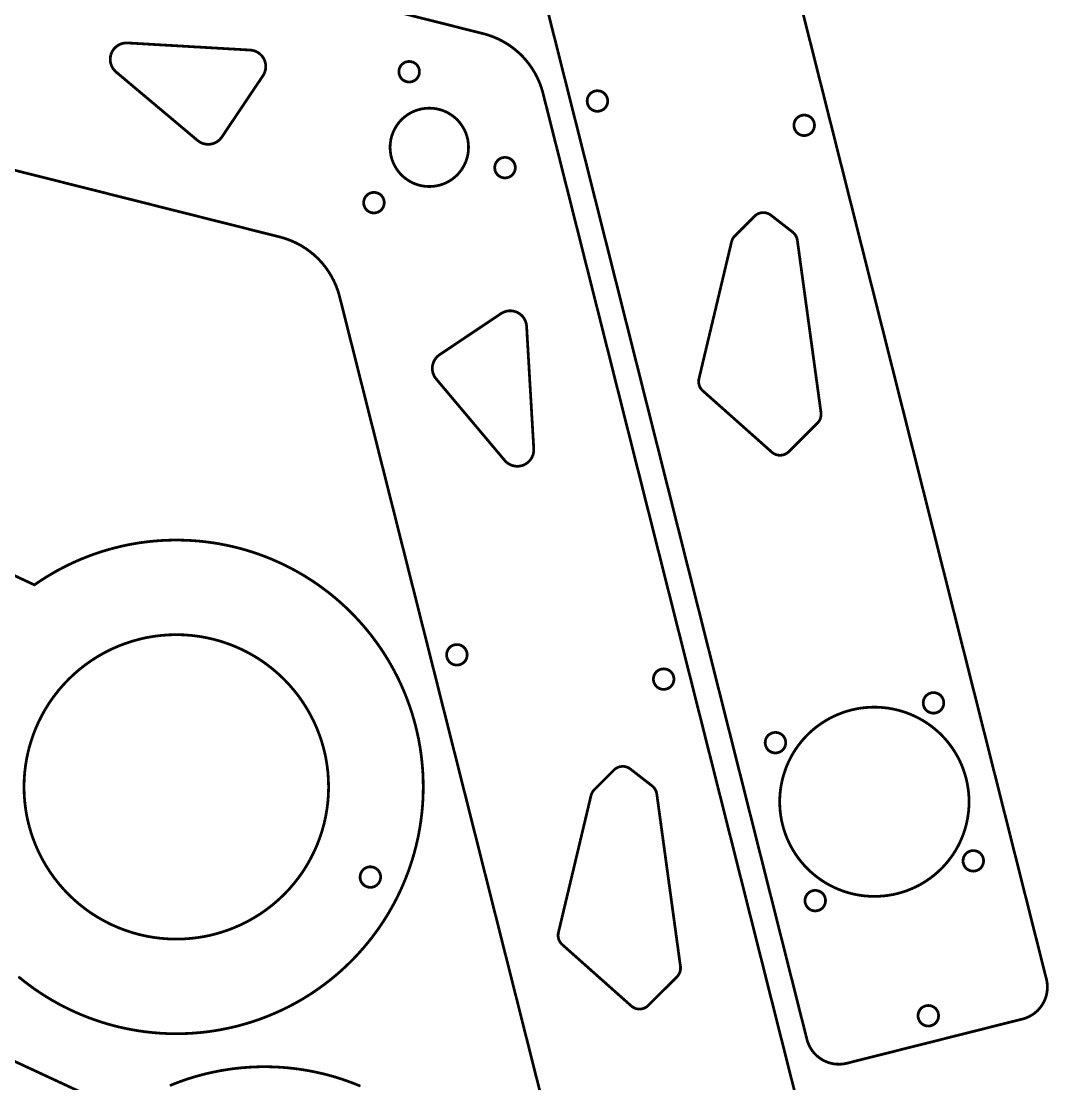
# Model space of a CAD drawing. Extents: x 0 to 529, y 0 to 485.
# Drawn here: x 404.7 to 529.5, y 212.7 to 341.8 of the extents above; entities that cross this region are included whole.
import ezdxf

# ---------------------------------------------------------------- set-up
doc = ezdxf.new("R2010")
doc.units = 0
doc.layers.get('0').update_dxf_attribs({"linetype": 'CONTINUOUS'})

msp = doc.modelspace()

# ---------------------------------------------------------------- linework, layer by layer
at = {"color": 0, "const_width": 0.3333}
for points in [[(485.114, 400.368), (529.192, 225.407), (529.217, 225.308), (529.272, 225.006), (529.31, 224.606), (529.308, 224.21), (529.267, 223.821), (529.189, 223.44), (529.075, 223.072), (528.928, 222.717), (528.747, 222.378), (528.535, 222.058), (528.292, 221.76), (528.021, 221.485), (527.724, 221.236), (527.4, 221.017), (527.051, 220.826), (526.682, 220.671), (526.389, 220.576), (526.29, 220.551), (504.957, 215.176), (504.857, 215.151), (504.556, 215.097), (504.156, 215.058), (503.76, 215.061), (503.369, 215.101), (502.99, 215.179), (502.621, 215.293), (502.267, 215.44), (501.928, 215.622), (501.608, 215.835), (501.31, 216.076), (501.035, 216.347), (500.786, 216.646), (500.565, 216.969), (500.376, 217.317), (500.221, 217.686), (500.125, 217.979), (500.1, 218.078), (460.403, 375.657)], [(149.933, 392.485), (406.253, 273.318), (406.253, 273.318), (406.422, 273.438), (406.939, 273.786), (407.635, 274.233), (408.342, 274.66), (409.058, 275.065), (409.783, 275.451), (410.518, 275.815), (411.261, 276.16), (412.011, 276.482), (412.769, 276.783), (413.533, 277.065), (414.306, 277.324), (415.083, 277.563), (415.867, 277.779), (416.654, 277.975), (417.447, 278.15), (418.244, 278.303), (419.046, 278.433), (419.851, 278.543), (420.658, 278.631), (421.468, 278.696), (422.281, 278.74), (423.094, 278.761), (423.91, 278.761), (424.725, 278.739), (425.54, 278.694), (426.356, 278.626), (427.171, 278.537), (427.985, 278.425), (428.797, 278.29), (429.607, 278.133), (430.415, 277.954), (431.019, 277.804), (431.219, 277.75), (431.421, 277.697), (432.018, 277.526), (432.808, 277.279), (433.59, 277.013), (434.361, 276.725), (435.122, 276.417), (435.874, 276.089), (436.614, 275.74), (437.344, 275.372), (438.063, 274.986), (438.769, 274.581), (439.464, 274.157), (440.146, 273.714), (440.817, 273.254), (441.472, 272.776), (442.117, 272.281), (442.746, 271.768), (443.361, 271.237), (443.963, 270.692), (444.549, 270.129), (445.119, 269.551), (445.675, 268.957), (446.214, 268.349), (446.737, 267.724), (447.244, 267.085), (447.735, 266.431), (448.208, 265.763), (448.662, 265.081), (449.1, 264.386), (449.519, 263.676), (449.919, 262.956), (450.301, 262.221), (450.575, 261.661), (450.662, 261.474), (450.751, 261.286), (451.004, 260.717), (451.324, 259.954), (451.621, 259.183), (451.896, 258.408), (452.15, 257.626), (452.381, 256.84), (452.59, 256.049), (452.778, 255.254), (452.944, 254.456), (453.088, 253.653), (453.21, 252.849), (453.308, 252.04), (453.386, 251.232), (453.443, 250.422), (453.476, 249.61), (453.489, 248.799), (453.478, 247.986), (453.446, 247.175), (453.393, 246.365), (453.317, 245.556), (453.218, 244.749), (453.099, 243.943), (452.957, 243.14), (452.793, 242.342), (452.607, 241.546), (452.4, 240.754), (452.169, 239.968), (451.918, 239.186), (451.644, 238.408), (451.349, 237.639), (451.032, 236.874), (450.779, 236.304), (450.692, 236.117), (450.604, 235.929), (450.332, 235.369), (449.953, 234.633), (449.554, 233.911), (449.136, 233.201), (448.7, 232.504), (448.247, 231.822), (447.775, 231.153), (447.287, 230.499), (446.782, 229.858), (446.26, 229.232), (445.721, 228.622), (445.167, 228.026), (444.597, 227.447), (444.013, 226.883), (443.412, 226.336), (442.799, 225.804), (442.169, 225.29), (441.528, 224.793), (440.872, 224.314), (440.204, 223.851), (439.522, 223.408), (438.829, 222.982), (438.122, 222.575), (437.406, 222.188), (436.676, 221.818), (435.936, 221.468), (435.186, 221.139), (434.425, 220.828), (433.654, 220.539), (432.874, 220.269), (432.085, 220.022), (431.486, 219.849), (431.286, 219.794), (431.086, 219.742), (430.482, 219.59), (429.675, 219.408), (428.864, 219.25), (428.053, 219.112), (427.239, 218.999), (426.425, 218.908), (425.61, 218.839), (424.793, 218.792), (423.978, 218.768), (423.162, 218.765), (422.35, 218.785), (421.537, 218.828), (420.726, 218.892), (419.919, 218.976), (419.114, 219.085), (418.313, 219.214), (417.515, 219.365), (416.722, 219.538), (415.933, 219.731), (415.149, 219.946), (414.371, 220.183), (413.599, 220.44), (412.833, 220.719), (412.075, 221.019), (411.324, 221.34), (410.581, 221.683), (409.844, 222.046), (409.118, 222.429), (408.401, 222.833), (407.694, 223.258), (406.996, 223.704), (406.479, 224.051), (406.31, 224.169), (406.139, 224.289), (405.636, 224.654), (404.978, 225.156), (404.335, 225.674)], [(285.825, 384.39), (460.786, 340.313), (460.95, 340.271), (461.436, 340.125), (462.068, 339.896), (462.683, 339.625), (463.278, 339.313), (463.85, 338.963), (464.399, 338.574), (464.921, 338.147), (465.294, 337.806), (465.414, 337.686), (465.533, 337.567), (465.876, 337.193), (466.301, 336.671), (466.69, 336.122), (467.04, 335.55), (467.353, 334.956), (467.624, 334.34), (467.853, 333.708), (467.999, 333.222), (468.04, 333.058), (512.118, 158.097)], [(483.026, 150.768), (443.329, 308.346), (443.287, 308.51), (443.142, 308.996), (442.911, 309.629), (442.64, 310.244), (442.329, 310.839), (441.978, 311.411), (441.59, 311.958), (441.164, 312.481), (440.822, 312.856), (440.703, 312.975), (440.583, 313.094), (440.208, 313.436), (439.688, 313.861), (439.139, 314.25), (438.567, 314.601), (437.972, 314.912), (437.357, 315.183), (436.724, 315.414), (436.237, 315.56), (436.075, 315.6), (278.496, 355.299)], [(160.647, 328.472), (416.967, 209.307)], [(422.724, 212.469), (423.482, 212.772), (424.247, 213.053), (425.018, 213.313), (425.796, 213.55), (426.579, 213.768), (427.368, 213.962), (428.161, 214.138), (428.958, 214.29), (429.76, 214.421), (430.564, 214.531), (431.372, 214.618), (432.182, 214.683), (432.993, 214.728), (433.807, 214.75), (434.622, 214.749), (435.438, 214.726), (436.253, 214.682), (437.069, 214.615), (437.883, 214.525), (438.697, 214.414), (439.51, 214.279), (440.319, 214.121), (441.128, 213.942), (441.732, 213.792), (441.933, 213.739), (442.133, 213.685), (442.732, 213.514), (443.522, 213.268), (444.303, 213), (445.074, 212.712), (445.836, 212.404)]]:
    msp.add_lwpolyline(points, dxfattribs=at)
at = {"color": 0}
for points in [[(485.114, 400.368), (529.192, 225.407), (529.217, 225.308), (529.272, 225.006), (529.31, 224.606), (529.308, 224.21), (529.267, 223.821), (529.189, 223.44), (529.075, 223.072), (528.928, 222.717), (528.747, 222.378), (528.535, 222.058), (528.292, 221.76), (528.021, 221.485), (527.724, 221.236), (527.4, 221.017), (527.051, 220.826), (526.682, 220.671), (526.389, 220.576), (526.29, 220.551), (504.957, 215.176), (504.857, 215.151), (504.556, 215.097), (504.156, 215.058), (503.76, 215.061), (503.369, 215.101), (502.99, 215.179), (502.621, 215.293), (502.267, 215.44), (501.928, 215.622), (501.608, 215.835), (501.31, 216.076), (501.035, 216.347), (500.786, 216.646), (500.565, 216.969), (500.376, 217.317), (500.221, 217.686), (500.125, 217.979), (500.1, 218.078), (460.403, 375.657)], [(149.933, 392.485), (406.253, 273.319), (406.253, 273.319), (406.422, 273.438), (406.939, 273.786), (407.635, 274.233), (408.342, 274.66), (409.058, 275.065), (409.783, 275.451), (410.518, 275.815), (411.261, 276.16), (412.011, 276.482), (412.769, 276.783), (413.535, 277.065), (414.306, 277.324), (415.083, 277.563), (415.867, 277.779), (416.654, 277.975), (417.447, 278.15), (418.244, 278.303), (419.046, 278.433), (419.851, 278.543), (420.658, 278.631), (421.468, 278.696), (422.281, 278.74), (423.094, 278.761), (423.91, 278.761), (424.725, 278.739), (425.54, 278.694), (426.356, 278.626), (427.171, 278.537), (427.985, 278.425), (428.797, 278.29), (429.607, 278.133), (430.415, 277.954), (431.019, 277.804), (431.219, 277.751), (431.421, 277.697), (432.019, 277.526), (432.808, 277.279), (433.59, 277.013), (434.361, 276.725), (435.122, 276.417), (435.874, 276.089), (436.615, 275.74), (437.344, 275.374), (438.063, 274.986), (438.769, 274.581), (439.464, 274.157), (440.147, 273.714), (440.817, 273.254), (441.474, 272.776), (442.117, 272.281), (442.746, 271.768), (443.361, 271.237), (443.963, 270.692), (444.549, 270.129), (445.119, 269.551), (445.675, 268.957), (446.215, 268.349), (446.737, 267.724), (447.244, 267.085), (447.735, 266.431), (448.208, 265.763), (448.664, 265.081), (449.1, 264.386), (449.519, 263.678), (449.919, 262.956), (450.301, 262.221), (450.575, 261.662), (450.664, 261.474), (450.751, 261.286), (451.004, 260.717), (451.324, 259.954), (451.621, 259.183), (451.896, 258.408), (452.15, 257.626), (452.382, 256.84), (452.59, 256.049), (452.778, 255.254), (452.944, 254.456), (453.088, 253.653), (453.21, 252.849), (453.31, 252.042), (453.388, 251.232), (453.443, 250.422), (453.476, 249.61), (453.489, 248.799), (453.479, 247.986), (453.446, 247.175), (453.393, 246.365), (453.317, 245.556), (453.218, 244.749), (453.099, 243.943), (452.957, 243.14), (452.793, 242.342), (452.607, 241.546), (452.4, 240.754), (452.171, 239.968), (451.918, 239.186), (451.644, 238.41), (451.35, 237.639), (451.032, 236.874), (450.779, 236.306), (450.693, 236.117), (450.606, 235.929), (450.332, 235.369), (449.953, 234.633), (449.554, 233.911), (449.136, 233.201), (448.7, 232.506), (448.247, 231.822), (447.776, 231.153), (447.287, 230.499), (446.782, 229.858), (446.26, 229.232), (445.721, 228.622), (445.167, 228.026), (444.597, 227.447), (444.013, 226.883), (443.412, 226.336), (442.799, 225.804), (442.171, 225.29), (441.528, 224.793), (440.872, 224.314), (440.204, 223.853), (439.522, 223.408), (438.829, 222.982), (438.122, 222.575), (437.406, 222.188), (436.676, 221.818), (435.936, 221.468), (435.186, 221.139), (434.425, 220.829), (433.654, 220.539), (432.875, 220.269), (432.085, 220.022), (431.486, 219.849), (431.286, 219.796), (431.086, 219.742), (430.482, 219.59), (429.675, 219.408), (428.865, 219.25), (428.053, 219.112), (427.239, 218.999), (426.425, 218.908), (425.61, 218.839), (424.793, 218.792), (423.978, 218.768), (423.164, 218.765), (422.35, 218.786), (421.537, 218.828), (420.728, 218.892), (419.919, 218.978), (419.114, 219.085), (418.313, 219.214), (417.515, 219.365), (416.722, 219.538), (415.933, 219.731), (415.149, 219.946), (414.371, 220.183), (413.599, 220.44), (412.833, 220.719), (412.075, 221.019), (411.324, 221.34), (410.581, 221.683), (409.844, 222.046), (409.118, 222.429), (408.401, 222.833), (407.694, 223.258), (406.996, 223.704), (406.479, 224.051), (406.31, 224.169), (406.139, 224.289), (405.636, 224.654), (404.978, 225.156), (404.335, 225.674)], [(285.825, 384.39), (460.786, 340.313), (460.95, 340.271), (461.436, 340.125), (462.068, 339.896), (462.683, 339.625), (463.278, 339.313), (463.85, 338.963), (464.399, 338.574), (464.921, 338.147), (465.294, 337.806), (465.414, 337.686), (465.533, 337.567), (465.876, 337.193), (466.301, 336.671), (466.69, 336.122), (467.04, 335.55), (467.353, 334.956), (467.624, 334.34), (467.853, 333.708), (467.999, 333.222), (468.04, 333.058), (512.118, 158.097)], [(483.026, 150.768), (443.329, 308.346), (443.287, 308.51), (443.142, 308.996), (442.911, 309.629), (442.64, 310.244), (442.329, 310.839), (441.978, 311.411), (441.59, 311.958), (441.164, 312.481), (440.822, 312.856), (440.703, 312.975), (440.583, 313.094), (440.208, 313.436), (439.688, 313.861), (439.139, 314.25), (438.567, 314.601), (437.972, 314.912), (437.357, 315.183), (436.724, 315.414), (436.237, 315.56), (436.075, 315.6), (278.496, 355.299)], [(160.647, 328.472), (416.967, 209.307)], [(422.725, 212.469), (423.482, 212.772), (424.247, 213.053), (425.018, 213.313), (425.796, 213.55), (426.579, 213.768), (427.368, 213.964), (428.161, 214.138), (428.958, 214.29), (429.76, 214.421), (430.564, 214.531), (431.372, 214.618), (432.182, 214.685), (432.994, 214.728), (433.807, 214.75), (434.622, 214.749), (435.438, 214.726), (436.254, 214.682), (437.069, 214.615), (437.885, 214.525), (438.697, 214.414), (439.51, 214.279), (440.321, 214.121), (441.128, 213.942), (441.732, 213.792), (441.933, 213.739), (442.133, 213.685), (442.732, 213.514), (443.522, 213.268), (444.303, 213), (445.075, 212.712), (445.836, 212.404)]]:
    msp.add_lwpolyline(points, dxfattribs=at)
at = {"color": 0, "const_width": 0.3333}
for points in [[(417.576, 339.186), (417.496, 339.19), (417.257, 339.179), (416.949, 339.122), (416.657, 339.021), (416.385, 338.876), (416.139, 338.692), (415.924, 338.469), (415.742, 338.214), (415.631, 338.003), (415.601, 337.928), (415.572, 337.854), (415.507, 337.624), (415.464, 337.314), (415.468, 337.004), (415.519, 336.701), (415.618, 336.41), (415.76, 336.135), (415.946, 335.882), (416.111, 335.71), (416.172, 335.658), (426.072, 327.333), (426.112, 327.299), (426.242, 327.206), (426.422, 327.097), (426.611, 327.01), (426.808, 326.942), (427.011, 326.894), (427.219, 326.868), (427.429, 326.865), (427.588, 326.876), (427.64, 326.883), (427.692, 326.89), (427.847, 326.924), (428.049, 326.986), (428.24, 327.068), (428.422, 327.169), (428.593, 327.289), (428.751, 327.426), (428.894, 327.581), (428.992, 327.707), (429.021, 327.75), (434.019, 335.207), (434.057, 335.263), (434.153, 335.439), (434.253, 335.682), (434.321, 335.933), (434.354, 336.192), (434.354, 336.451), (434.319, 336.711), (434.251, 336.965), (434.179, 337.151), (434.149, 337.211), (434.119, 337.271), (434.015, 337.442), (433.854, 337.649), (433.668, 337.832), (433.461, 337.99), (433.235, 338.118), (432.993, 338.218), (432.739, 338.285), (432.54, 338.314), (432.475, 338.318), (417.576, 339.186)], [(450.896, 334.803), (450.851, 334.847), (450.735, 334.999), (450.621, 335.217), (450.551, 335.449), (450.529, 335.688), (450.551, 335.925), (450.621, 336.157), (450.735, 336.375), (450.851, 336.526), (450.896, 336.571), (450.94, 336.615), (451.092, 336.731), (451.308, 336.846), (451.54, 336.914), (451.779, 336.938), (452.018, 336.914), (452.25, 336.846), (452.467, 336.731), (452.618, 336.615), (452.662, 336.571), (452.707, 336.526), (452.824, 336.375), (452.938, 336.157), (453.007, 335.925), (453.029, 335.688), (453.007, 335.449), (452.938, 335.217), (452.824, 334.999), (452.707, 334.847), (452.662, 334.803), (452.618, 334.758), (452.467, 334.643), (452.25, 334.528), (452.018, 334.46), (451.779, 334.438), (451.54, 334.46), (451.308, 334.528), (451.092, 334.643), (450.94, 334.758), (450.896, 334.803)], [(473.764, 331.243), (473.719, 331.287), (473.604, 331.439), (473.49, 331.656), (473.421, 331.888), (473.399, 332.126), (473.421, 332.365), (473.49, 332.597), (473.604, 332.814), (473.719, 332.965), (473.764, 333.01), (473.808, 333.054), (473.961, 333.171), (474.178, 333.285), (474.41, 333.353), (474.649, 333.376), (474.887, 333.353), (475.118, 333.285), (475.336, 333.171), (475.488, 333.054), (475.532, 333.01), (475.576, 332.965), (475.692, 332.814), (475.807, 332.597), (475.875, 332.365), (475.899, 332.126), (475.875, 331.888), (475.807, 331.656), (475.692, 331.439), (475.576, 331.287), (475.532, 331.243), (475.488, 331.199), (475.336, 331.082), (475.118, 330.968), (474.887, 330.899), (474.649, 330.876), (474.41, 330.899), (474.178, 330.968), (473.961, 331.082), (473.808, 331.199), (473.764, 331.243)], [(450.856, 323.128), (450.769, 323.214), (450.528, 323.489), (450.244, 323.875), (450.006, 324.281), (449.808, 324.704), (449.656, 325.14), (449.547, 325.586), (449.482, 326.04), (449.46, 326.497), (449.482, 326.953), (449.547, 327.407), (449.656, 327.853), (449.808, 328.29), (450.006, 328.713), (450.244, 329.118), (450.528, 329.504), (450.769, 329.781), (450.856, 329.867), (450.942, 329.953), (451.217, 330.193), (451.603, 330.476), (452.008, 330.717), (452.432, 330.912), (452.868, 331.065), (453.315, 331.175), (453.768, 331.24), (454.225, 331.261), (454.682, 331.24), (455.135, 331.175), (455.582, 331.065), (456.018, 330.912), (456.44, 330.717), (456.847, 330.476), (457.232, 330.193), (457.508, 329.953), (457.594, 329.867), (457.681, 329.781), (457.921, 329.504), (458.204, 329.118), (458.444, 328.713), (458.64, 328.29), (458.793, 327.853), (458.903, 327.407), (458.968, 326.953), (458.99, 326.497), (458.968, 326.04), (458.903, 325.586), (458.793, 325.14), (458.64, 324.704), (458.444, 324.281), (458.204, 323.875), (457.921, 323.489), (457.681, 323.214), (457.594, 323.128), (457.508, 323.042), (457.232, 322.8), (456.847, 322.517), (456.44, 322.276), (456.018, 322.081), (455.582, 321.928), (455.135, 321.819), (454.682, 321.754), (454.225, 321.732), (453.768, 321.754), (453.315, 321.819), (452.868, 321.928), (452.432, 322.081), (452.008, 322.276), (451.603, 322.517), (451.217, 322.8), (450.942, 323.042), (450.856, 323.128)], [(498.886, 328.29), (498.842, 328.335), (498.726, 328.486), (498.613, 328.704), (498.543, 328.935), (498.521, 329.174), (498.543, 329.412), (498.613, 329.644), (498.726, 329.862), (498.842, 330.014), (498.886, 330.058), (498.932, 330.103), (499.083, 330.218), (499.3, 330.332), (499.532, 330.401), (499.771, 330.424), (500.01, 330.401), (500.242, 330.332), (500.458, 330.218), (500.61, 330.103), (500.654, 330.058), (500.699, 330.014), (500.815, 329.862), (500.929, 329.644), (500.997, 329.412), (501.021, 329.174), (500.997, 328.935), (500.929, 328.704), (500.815, 328.486), (500.699, 328.335), (500.654, 328.29), (500.61, 328.246), (500.458, 328.131), (500.242, 328.015), (500.01, 327.947), (499.771, 327.924), (499.532, 327.947), (499.3, 328.015), (499.083, 328.131), (498.932, 328.246), (498.886, 328.29)], [(462.537, 323.144), (462.493, 323.189), (462.378, 323.34), (462.262, 323.557), (462.194, 323.789), (462.171, 324.028), (462.194, 324.267), (462.262, 324.499), (462.378, 324.715), (462.493, 324.867), (462.537, 324.911), (462.582, 324.956), (462.733, 325.072), (462.951, 325.186), (463.182, 325.254), (463.421, 325.278), (463.66, 325.254), (463.892, 325.186), (464.108, 325.072), (464.261, 324.956), (464.306, 324.911), (464.35, 324.867), (464.465, 324.715), (464.579, 324.499), (464.649, 324.267), (464.671, 324.028), (464.649, 323.789), (464.579, 323.557), (464.465, 323.34), (464.35, 323.189), (464.306, 323.144), (464.261, 323.099), (464.108, 322.983), (463.892, 322.869), (463.66, 322.8), (463.421, 322.778), (463.182, 322.8), (462.951, 322.869), (462.733, 322.983), (462.582, 323.099), (462.537, 323.144)], [(446.617, 318.888), (446.572, 318.933), (446.456, 319.085), (446.342, 319.301), (446.274, 319.533), (446.25, 319.772), (446.274, 320.011), (446.342, 320.243), (446.456, 320.46), (446.572, 320.611), (446.617, 320.656), (446.661, 320.7), (446.813, 320.817), (447.029, 320.931), (447.261, 320.999), (447.5, 321.022), (447.739, 320.999), (447.971, 320.931), (448.188, 320.817), (448.339, 320.7), (448.383, 320.656), (448.429, 320.611), (448.544, 320.46), (448.658, 320.243), (448.728, 320.011), (448.75, 319.772), (448.728, 319.533), (448.658, 319.301), (448.544, 319.085), (448.429, 318.933), (448.383, 318.888), (448.339, 318.843), (448.188, 318.728), (447.971, 318.614), (447.739, 318.544), (447.5, 318.522), (447.261, 318.544), (447.029, 318.614), (446.813, 318.728), (446.661, 318.843), (446.617, 318.888)], [(495.721, 318.254), (495.665, 318.296), (495.486, 318.404), (495.235, 318.506), (494.972, 318.56), (494.707, 318.567), (494.443, 318.528), (494.19, 318.44), (493.953, 318.308), (493.787, 318.179), (493.739, 318.131), (491.343, 315.735), (491.307, 315.699), (491.207, 315.579), (491.094, 315.406), (491.006, 315.219), (490.957, 315.072), (490.944, 315.021), (486.985, 298.374), (486.974, 298.324), (486.951, 298.171), (486.946, 297.969), (486.967, 297.769), (487.014, 297.575), (487.086, 297.39), (487.183, 297.214), (487.304, 297.051), (487.41, 296.939), (487.449, 296.906), (495.838, 289.446), (495.892, 289.397), (496.074, 289.274), (496.331, 289.153), (496.601, 289.085), (496.879, 289.067), (497.154, 289.1), (497.421, 289.185), (497.669, 289.321), (497.844, 289.454), (497.896, 289.506), (501.382, 292.993), (501.412, 293.024), (501.499, 293.124), (501.597, 293.265), (501.679, 293.415), (501.743, 293.575), (501.789, 293.74), (501.815, 293.91), (501.821, 294.083), (501.814, 294.214), (501.808, 294.257), (498.935, 315.213), (498.924, 315.285), (498.867, 315.496), (498.747, 315.758), (498.581, 315.993), (498.426, 316.149), (498.369, 316.193), (495.721, 318.254)], [(466.046, 304.746), (466.042, 304.813), (466.012, 305.011), (465.946, 305.265), (465.846, 305.507), (465.718, 305.733), (465.561, 305.94), (465.376, 306.125), (465.169, 306.287), (464.999, 306.392), (464.939, 306.421), (464.879, 306.451), (464.693, 306.524), (464.439, 306.592), (464.179, 306.626), (463.919, 306.626), (463.662, 306.592), (463.41, 306.525), (463.167, 306.425), (462.99, 306.328), (462.936, 306.292), (455.478, 301.293), (455.435, 301.264), (455.308, 301.167), (455.154, 301.024), (455.018, 300.865), (454.897, 300.694), (454.796, 300.513), (454.714, 300.321), (454.653, 300.119), (454.619, 299.964), (454.611, 299.912), (454.604, 299.86), (454.593, 299.701), (454.597, 299.49), (454.622, 299.283), (454.669, 299.081), (454.737, 298.883), (454.825, 298.694), (454.933, 298.514), (455.026, 298.385), (455.061, 298.344), (463.386, 288.444), (463.438, 288.383), (463.61, 288.217), (463.863, 288.032), (464.137, 287.89), (464.429, 287.792), (464.732, 287.74), (465.042, 287.735), (465.351, 287.779), (465.582, 287.844), (465.657, 287.874), (465.731, 287.903), (465.942, 288.014), (466.197, 288.196), (466.419, 288.411), (466.604, 288.657), (466.749, 288.929), (466.851, 289.221), (466.907, 289.529), (466.918, 289.768), (466.914, 289.847), (466.046, 304.746)], [(419.879, 266.908), (420.104, 266.953), (420.783, 267.065), (421.69, 267.176), (422.599, 267.243), (423.506, 267.264), (424.411, 267.242), (425.313, 267.174), (426.208, 267.063), (427.097, 266.908), (427.978, 266.711), (428.849, 266.471), (429.707, 266.188), (430.553, 265.862), (431.382, 265.496), (432.196, 265.086), (432.992, 264.638), (433.576, 264.274), (433.767, 264.146), (433.957, 264.018), (434.517, 263.618), (435.236, 263.056), (435.925, 262.46), (436.582, 261.833), (437.206, 261.176), (437.796, 260.492), (438.351, 259.781), (438.871, 259.042), (439.354, 258.279), (439.799, 257.494), (440.206, 256.688), (440.574, 255.86), (440.901, 255.013), (441.188, 254.149), (441.432, 253.268), (441.589, 252.599), (441.633, 252.374), (441.678, 252.149), (441.79, 251.469), (441.901, 250.563), (441.967, 249.654), (441.989, 248.747), (441.965, 247.842), (441.899, 246.94), (441.787, 246.044), (441.633, 245.154), (441.435, 244.274), (441.194, 243.404), (440.912, 242.546), (440.588, 241.7), (440.219, 240.869), (439.811, 240.057), (439.361, 239.261), (438.999, 238.676), (438.871, 238.486), (438.743, 238.296), (438.342, 237.736), (437.779, 237.015), (437.185, 236.326), (436.558, 235.671), (435.901, 235.046), (435.217, 234.457), (434.504, 233.901), (433.767, 233.382), (433.004, 232.899), (432.218, 232.453), (431.411, 232.046), (430.583, 231.679), (429.737, 231.351), (428.874, 231.065), (427.993, 230.821), (427.322, 230.664), (427.097, 230.619), (426.872, 230.575), (426.193, 230.463), (425.286, 230.351), (424.379, 230.285), (423.471, 230.264), (422.565, 230.287), (421.664, 230.354), (420.768, 230.465), (419.879, 230.619), (418.999, 230.817), (418.128, 231.057), (417.269, 231.34), (416.425, 231.665), (415.594, 232.032), (414.781, 232.442), (413.986, 232.89), (413.401, 233.254), (413.21, 233.382), (413.019, 233.51), (412.46, 233.91), (411.74, 234.472), (411.051, 235.068), (410.394, 235.694), (409.771, 236.351), (409.181, 237.036), (408.625, 237.749), (408.106, 238.486), (407.624, 239.249), (407.178, 240.033), (406.771, 240.84), (406.403, 241.668), (406.075, 242.515), (405.789, 243.379), (405.544, 244.26), (405.389, 244.931), (405.344, 245.154), (405.299, 245.379), (405.188, 246.058), (405.076, 246.965), (405.01, 247.874), (404.989, 248.781), (405.011, 249.686), (405.078, 250.588), (405.189, 251.483), (405.344, 252.374), (405.542, 253.254), (405.782, 254.124), (406.065, 254.983), (406.39, 255.828), (406.757, 256.658), (407.165, 257.471), (407.615, 258.267), (407.979, 258.851), (408.106, 259.042), (408.233, 259.233), (408.635, 259.792), (409.197, 260.513), (409.793, 261.201), (410.419, 261.858), (411.075, 262.482), (411.76, 263.071), (412.472, 263.626), (413.21, 264.146), (413.972, 264.629), (414.758, 265.075), (415.565, 265.482), (416.393, 265.849), (417.239, 266.176), (418.104, 266.463), (418.983, 266.707), (419.654, 266.864), (419.879, 266.908)], [(456.69, 263.932), (456.646, 263.976), (456.531, 264.128), (456.415, 264.346), (456.347, 264.578), (456.325, 264.815), (456.347, 265.054), (456.415, 265.286), (456.531, 265.504), (456.646, 265.656), (456.69, 265.7), (456.735, 265.744), (456.886, 265.86), (457.104, 265.975), (457.336, 266.043), (457.575, 266.065), (457.813, 266.043), (458.044, 265.975), (458.262, 265.86), (458.414, 265.744), (458.458, 265.7), (458.503, 265.656), (458.618, 265.504), (458.733, 265.286), (458.801, 265.054), (458.825, 264.815), (458.801, 264.578), (458.733, 264.346), (458.618, 264.128), (458.503, 263.976), (458.458, 263.932), (458.414, 263.888), (458.262, 263.772), (458.044, 263.657), (457.813, 263.589), (457.575, 263.565), (457.336, 263.589), (457.104, 263.657), (456.886, 263.772), (456.735, 263.888), (456.69, 263.932)], [(481.813, 260.979), (481.768, 261.025), (481.653, 261.176), (481.539, 261.393), (481.469, 261.625), (481.447, 261.864), (481.469, 262.103), (481.539, 262.335), (481.653, 262.551), (481.768, 262.703), (481.813, 262.747), (481.857, 262.792), (482.008, 262.908), (482.226, 263.022), (482.458, 263.09), (482.697, 263.114), (482.936, 263.09), (483.167, 263.022), (483.385, 262.908), (483.536, 262.792), (483.581, 262.747), (483.625, 262.703), (483.74, 262.551), (483.856, 262.335), (483.924, 262.103), (483.947, 261.864), (483.924, 261.625), (483.856, 261.393), (483.74, 261.176), (483.625, 261.025), (483.581, 260.979), (483.536, 260.935), (483.385, 260.819), (483.167, 260.706), (482.936, 260.636), (482.697, 260.614), (482.458, 260.636), (482.226, 260.706), (482.008, 260.819), (481.857, 260.935), (481.813, 260.979)], [(514.593, 258.089), (514.547, 258.133), (514.432, 258.285), (514.318, 258.503), (514.249, 258.733), (514.226, 258.972), (514.249, 259.211), (514.318, 259.443), (514.432, 259.66), (514.547, 259.813), (514.593, 259.857), (514.637, 259.901), (514.789, 260.017), (515.006, 260.131), (515.238, 260.2), (515.476, 260.222), (515.715, 260.2), (515.947, 260.131), (516.164, 260.017), (516.315, 259.901), (516.36, 259.857), (516.404, 259.813), (516.521, 259.66), (516.635, 259.443), (516.703, 259.211), (516.726, 258.972), (516.703, 258.733), (516.635, 258.503), (516.521, 258.285), (516.404, 258.133), (516.36, 258.089), (516.315, 258.044), (516.164, 257.929), (515.947, 257.814), (515.715, 257.746), (515.476, 257.722), (515.238, 257.746), (515.006, 257.814), (514.789, 257.929), (514.637, 258.044), (514.593, 258.089)], [(500.162, 238.824), (500.063, 238.924), (499.769, 239.236), (499.399, 239.667), (499.051, 240.114), (498.726, 240.575), (498.426, 241.05), (498.149, 241.54), (497.897, 242.042), (497.669, 242.554), (497.468, 243.078), (497.292, 243.61), (497.142, 244.151), (497.018, 244.701), (496.921, 245.257), (496.851, 245.818), (496.808, 246.385), (496.794, 246.813), (496.794, 246.956), (496.794, 247.097), (496.808, 247.525), (496.851, 248.092), (496.921, 248.653), (497.018, 249.21), (497.142, 249.758), (497.292, 250.3), (497.468, 250.832), (497.669, 251.356), (497.897, 251.869), (498.149, 252.371), (498.426, 252.86), (498.726, 253.335), (499.051, 253.797), (499.399, 254.243), (499.769, 254.674), (500.063, 254.986), (500.162, 255.086), (500.264, 255.188), (500.576, 255.481), (501.006, 255.851), (501.453, 256.199), (501.914, 256.522), (502.39, 256.824), (502.879, 257.1), (503.381, 257.353), (503.893, 257.579), (504.417, 257.782), (504.95, 257.958), (505.492, 258.108), (506.04, 258.232), (506.596, 258.329), (507.158, 258.399), (507.724, 258.44), (508.151, 258.456), (508.294, 258.456), (508.438, 258.456), (508.865, 258.44), (509.431, 258.399), (509.993, 258.329), (510.549, 258.232), (511.097, 258.108), (511.639, 257.958), (512.172, 257.782), (512.696, 257.579), (513.208, 257.353), (513.71, 257.1), (514.199, 256.824), (514.675, 256.522), (515.136, 256.199), (515.583, 255.851), (516.012, 255.481), (516.325, 255.188), (516.426, 255.086), (516.526, 254.986), (516.819, 254.674), (517.19, 254.243), (517.537, 253.797), (517.863, 253.335), (518.162, 252.86), (518.44, 252.371), (518.692, 251.869), (518.919, 251.356), (519.121, 250.832), (519.297, 250.3), (519.447, 249.758), (519.571, 249.21), (519.668, 248.653), (519.738, 248.092), (519.781, 247.525), (519.794, 247.097), (519.794, 246.956), (519.794, 246.813), (519.781, 246.385), (519.738, 245.818), (519.668, 245.257), (519.571, 244.701), (519.447, 244.151), (519.297, 243.61), (519.121, 243.078), (518.919, 242.554), (518.692, 242.042), (518.44, 241.54), (518.162, 241.05), (517.863, 240.575), (517.537, 240.114), (517.19, 239.667), (516.819, 239.236), (516.526, 238.924), (516.426, 238.824), (516.325, 238.722), (516.012, 238.431), (515.583, 238.06), (515.136, 237.711), (514.675, 237.388), (514.199, 237.086), (513.71, 236.81), (513.208, 236.558), (512.696, 236.331), (512.172, 236.128), (511.639, 235.953), (511.097, 235.801), (510.549, 235.678), (509.993, 235.581), (509.431, 235.511), (508.865, 235.469), (508.438, 235.456), (508.294, 235.456), (508.151, 235.456), (507.724, 235.469), (507.158, 235.511), (506.596, 235.581), (506.04, 235.678), (505.492, 235.801), (504.95, 235.953), (504.417, 236.128), (503.893, 236.331), (503.381, 236.558), (502.879, 236.81), (502.39, 237.086), (501.914, 237.388), (501.453, 237.711), (501.006, 238.06), (500.576, 238.431), (500.264, 238.722), (500.162, 238.824)], [(495.392, 253.254), (495.347, 253.299), (495.232, 253.45), (495.117, 253.667), (495.049, 253.899), (495.025, 254.138), (495.049, 254.376), (495.117, 254.608), (495.232, 254.825), (495.347, 254.976), (495.392, 255.021), (495.436, 255.067), (495.588, 255.182), (495.806, 255.296), (496.037, 255.365), (496.275, 255.388), (496.514, 255.365), (496.746, 255.296), (496.964, 255.182), (497.115, 255.067), (497.16, 255.021), (497.204, 254.976), (497.319, 254.825), (497.435, 254.608), (497.503, 254.376), (497.525, 254.138), (497.503, 253.899), (497.435, 253.667), (497.319, 253.45), (497.204, 253.299), (497.16, 253.254), (497.115, 253.21), (496.964, 253.093), (496.746, 252.979), (496.514, 252.911), (496.275, 252.888), (496.037, 252.911), (495.806, 252.979), (495.588, 253.093), (495.436, 253.21), (495.392, 253.254)], [(478.647, 250.943), (478.592, 250.986), (478.412, 251.093), (478.16, 251.196), (477.899, 251.25), (477.632, 251.257), (477.369, 251.217), (477.117, 251.131), (476.879, 250.999), (476.714, 250.869), (476.665, 250.819), (474.269, 248.425), (474.232, 248.388), (474.133, 248.268), (474.021, 248.096), (473.932, 247.908), (473.882, 247.761), (473.871, 247.711), (469.911, 231.063), (469.9, 231.014), (469.878, 230.861), (469.872, 230.658), (469.893, 230.46), (469.94, 230.265), (470.012, 230.079), (470.11, 229.904), (470.231, 229.742), (470.336, 229.629), (470.374, 229.594), (478.764, 222.135), (478.818, 222.086), (479, 221.962), (479.257, 221.843), (479.528, 221.774), (479.804, 221.757), (480.081, 221.79), (480.346, 221.875), (480.596, 222.01), (480.769, 222.144), (480.821, 222.196), (484.308, 225.682), (484.339, 225.712), (484.425, 225.813), (484.524, 225.954), (484.606, 226.106), (484.669, 226.264), (484.715, 226.429), (484.74, 226.6), (484.747, 226.772), (484.74, 226.904), (484.733, 226.947), (481.86, 247.901), (481.85, 247.974), (481.793, 248.185), (481.674, 248.447), (481.507, 248.682), (481.353, 248.838), (481.296, 248.882), (478.647, 250.943)], [(519.429, 238.889), (519.385, 238.933), (519.269, 239.085), (519.154, 239.303), (519.086, 239.533), (519.064, 239.772), (519.086, 240.011), (519.154, 240.243), (519.269, 240.46), (519.385, 240.612), (519.429, 240.657), (519.474, 240.701), (519.625, 240.817), (519.843, 240.931), (520.075, 241), (520.314, 241.022), (520.551, 241), (520.783, 240.931), (521.001, 240.817), (521.153, 240.701), (521.197, 240.657), (521.242, 240.612), (521.357, 240.46), (521.472, 240.243), (521.54, 240.011), (521.564, 239.772), (521.54, 239.533), (521.472, 239.303), (521.357, 239.085), (521.242, 238.933), (521.197, 238.889), (521.153, 238.844), (521.001, 238.728), (520.783, 238.614), (520.551, 238.546), (520.314, 238.522), (520.075, 238.546), (519.843, 238.614), (519.625, 238.728), (519.474, 238.844), (519.429, 238.889)], [(446.821, 239.029), (446.883, 239.042), (447.074, 239.053), (447.318, 239.028), (447.549, 238.956), (447.76, 238.842), (447.946, 238.69), (448.1, 238.506), (448.217, 238.289), (448.279, 238.108), (448.292, 238.047), (448.303, 237.985), (448.315, 237.794), (448.29, 237.55), (448.218, 237.319), (448.104, 237.108), (447.953, 236.922), (447.767, 236.768), (447.551, 236.651), (447.371, 236.589), (447.308, 236.576), (447.247, 236.565), (447.057, 236.553), (446.813, 236.578), (446.582, 236.65), (446.371, 236.764), (446.185, 236.915), (446.031, 237.101), (445.912, 237.317), (445.851, 237.497), (445.839, 237.56), (445.826, 237.621), (445.815, 237.811), (445.84, 238.056), (445.912, 238.286), (446.025, 238.497), (446.178, 238.683), (446.362, 238.838), (446.579, 238.956), (446.76, 239.017), (446.821, 239.029)], [(500.229, 234.054), (500.185, 234.099), (500.068, 234.25), (499.954, 234.467), (499.886, 234.699), (499.863, 234.938), (499.886, 235.176), (499.954, 235.408), (500.068, 235.625), (500.185, 235.776), (500.229, 235.821), (500.274, 235.865), (500.425, 235.982), (500.642, 236.096), (500.874, 236.164), (501.113, 236.188), (501.351, 236.164), (501.583, 236.096), (501.8, 235.982), (501.951, 235.865), (501.997, 235.821), (502.042, 235.776), (502.157, 235.625), (502.271, 235.408), (502.34, 235.176), (502.363, 234.938), (502.34, 234.699), (502.271, 234.467), (502.157, 234.25), (502.042, 234.099), (501.997, 234.054), (501.951, 234.008), (501.8, 233.893), (501.583, 233.779), (501.351, 233.71), (501.113, 233.688), (500.874, 233.71), (500.642, 233.779), (500.425, 233.893), (500.274, 234.008), (500.229, 234.054)], [(513.963, 220.064), (513.918, 220.108), (513.803, 220.26), (513.688, 220.478), (513.619, 220.708), (513.596, 220.947), (513.619, 221.186), (513.688, 221.418), (513.803, 221.635), (513.918, 221.788), (513.963, 221.832), (514.007, 221.876), (514.158, 221.992), (514.376, 222.106), (514.608, 222.175), (514.846, 222.197), (515.085, 222.175), (515.317, 222.106), (515.535, 221.992), (515.686, 221.876), (515.731, 221.832), (515.775, 221.788), (515.89, 221.635), (516.006, 221.418), (516.074, 221.186), (516.096, 220.947), (516.074, 220.708), (516.006, 220.478), (515.89, 220.26), (515.775, 220.108), (515.731, 220.064), (515.686, 220.019), (515.535, 219.904), (515.317, 219.789), (515.085, 219.721), (514.846, 219.697), (514.608, 219.721), (514.376, 219.789), (514.158, 219.904), (514.007, 220.019), (513.963, 220.064)]]:
    msp.add_lwpolyline(points, close=True, dxfattribs=at)
at = {"color": 0}
for points in [[(417.576, 339.186), (417.496, 339.19), (417.257, 339.179), (416.949, 339.122), (416.657, 339.021), (416.385, 338.876), (416.139, 338.692), (415.924, 338.469), (415.742, 338.214), (415.631, 338.003), (415.601, 337.928), (415.572, 337.854), (415.507, 337.624), (415.464, 337.314), (415.468, 337.004), (415.519, 336.701), (415.618, 336.41), (415.76, 336.135), (415.946, 335.882), (416.111, 335.71), (416.172, 335.658), (426.072, 327.333), (426.112, 327.299), (426.242, 327.206), (426.422, 327.097), (426.611, 327.01), (426.808, 326.942), (427.011, 326.894), (427.219, 326.868), (427.429, 326.865), (427.588, 326.876), (427.64, 326.883), (427.692, 326.89), (427.847, 326.924), (428.049, 326.986), (428.24, 327.068), (428.422, 327.169), (428.593, 327.289), (428.751, 327.426), (428.894, 327.581), (428.992, 327.707), (429.021, 327.75), (434.019, 335.207), (434.057, 335.263), (434.153, 335.439), (434.253, 335.682), (434.321, 335.933), (434.354, 336.192), (434.354, 336.451), (434.319, 336.711), (434.251, 336.965), (434.179, 337.151), (434.149, 337.211), (434.119, 337.271), (434.015, 337.442), (433.854, 337.649), (433.668, 337.832), (433.461, 337.99), (433.235, 338.118), (432.993, 338.218), (432.739, 338.285), (432.54, 338.314), (432.475, 338.318), (417.576, 339.186)], [(450.896, 334.803), (450.851, 334.847), (450.735, 334.999), (450.621, 335.217), (450.551, 335.449), (450.529, 335.688), (450.551, 335.925), (450.621, 336.157), (450.735, 336.375), (450.851, 336.526), (450.896, 336.571), (450.94, 336.615), (451.092, 336.731), (451.308, 336.846), (451.54, 336.914), (451.779, 336.938), (452.018, 336.914), (452.25, 336.846), (452.467, 336.731), (452.618, 336.615), (452.662, 336.571), (452.707, 336.526), (452.824, 336.375), (452.938, 336.157), (453.007, 335.925), (453.029, 335.688), (453.007, 335.449), (452.938, 335.217), (452.824, 334.999), (452.707, 334.847), (452.662, 334.803), (452.618, 334.758), (452.467, 334.643), (452.25, 334.528), (452.018, 334.46), (451.779, 334.438), (451.54, 334.46), (451.308, 334.528), (451.092, 334.643), (450.94, 334.758), (450.896, 334.803)], [(473.764, 331.243), (473.719, 331.287), (473.604, 331.439), (473.49, 331.656), (473.421, 331.888), (473.399, 332.126), (473.421, 332.365), (473.49, 332.597), (473.604, 332.814), (473.719, 332.965), (473.764, 333.01), (473.808, 333.054), (473.961, 333.171), (474.178, 333.285), (474.41, 333.353), (474.649, 333.376), (474.887, 333.353), (475.118, 333.285), (475.336, 333.171), (475.488, 333.054), (475.532, 333.01), (475.576, 332.965), (475.692, 332.814), (475.807, 332.597), (475.875, 332.365), (475.899, 332.126), (475.875, 331.888), (475.807, 331.656), (475.692, 331.439), (475.576, 331.287), (475.532, 331.243), (475.488, 331.199), (475.336, 331.082), (475.118, 330.968), (474.887, 330.899), (474.649, 330.876), (474.41, 330.899), (474.178, 330.968), (473.961, 331.082), (473.808, 331.199), (473.764, 331.243)], [(450.856, 323.128), (450.769, 323.214), (450.528, 323.489), (450.244, 323.875), (450.006, 324.281), (449.808, 324.704), (449.656, 325.14), (449.547, 325.586), (449.482, 326.04), (449.46, 326.497), (449.482, 326.953), (449.547, 327.407), (449.656, 327.853), (449.808, 328.29), (450.006, 328.713), (450.244, 329.118), (450.528, 329.504), (450.769, 329.781), (450.856, 329.867), (450.942, 329.953), (451.217, 330.193), (451.603, 330.476), (452.008, 330.717), (452.432, 330.912), (452.868, 331.065), (453.315, 331.175), (453.768, 331.24), (454.225, 331.261), (454.682, 331.24), (455.135, 331.175), (455.582, 331.065), (456.018, 330.912), (456.44, 330.717), (456.847, 330.476), (457.232, 330.193), (457.508, 329.953), (457.594, 329.867), (457.681, 329.781), (457.921, 329.504), (458.204, 329.118), (458.444, 328.713), (458.64, 328.29), (458.793, 327.853), (458.903, 327.407), (458.968, 326.953), (458.99, 326.497), (458.968, 326.04), (458.903, 325.586), (458.793, 325.14), (458.64, 324.704), (458.444, 324.281), (458.204, 323.875), (457.921, 323.489), (457.681, 323.214), (457.594, 323.128), (457.508, 323.042), (457.232, 322.8), (456.847, 322.517), (456.44, 322.276), (456.018, 322.081), (455.582, 321.928), (455.135, 321.819), (454.682, 321.754), (454.225, 321.732), (453.768, 321.754), (453.315, 321.819), (452.868, 321.928), (452.432, 322.081), (452.008, 322.276), (451.603, 322.517), (451.217, 322.8), (450.942, 323.042), (450.856, 323.128)], [(498.886, 328.29), (498.842, 328.335), (498.726, 328.486), (498.613, 328.704), (498.543, 328.935), (498.521, 329.174), (498.543, 329.412), (498.613, 329.644), (498.726, 329.862), (498.842, 330.014), (498.886, 330.058), (498.932, 330.103), (499.083, 330.218), (499.3, 330.332), (499.532, 330.401), (499.771, 330.424), (500.01, 330.401), (500.242, 330.332), (500.458, 330.218), (500.61, 330.103), (500.654, 330.058), (500.699, 330.014), (500.815, 329.862), (500.929, 329.644), (500.997, 329.412), (501.021, 329.174), (500.997, 328.935), (500.929, 328.704), (500.815, 328.486), (500.699, 328.335), (500.654, 328.29), (500.61, 328.246), (500.458, 328.131), (500.242, 328.015), (500.01, 327.947), (499.771, 327.924), (499.532, 327.947), (499.3, 328.015), (499.083, 328.131), (498.932, 328.246), (498.886, 328.29)], [(462.537, 323.144), (462.493, 323.189), (462.378, 323.34), (462.262, 323.557), (462.194, 323.789), (462.171, 324.028), (462.194, 324.267), (462.262, 324.499), (462.378, 324.715), (462.493, 324.867), (462.537, 324.911), (462.582, 324.956), (462.733, 325.072), (462.951, 325.186), (463.182, 325.254), (463.421, 325.278), (463.66, 325.254), (463.892, 325.186), (464.108, 325.072), (464.261, 324.956), (464.306, 324.911), (464.35, 324.867), (464.465, 324.715), (464.579, 324.499), (464.649, 324.267), (464.671, 324.028), (464.649, 323.789), (464.579, 323.557), (464.465, 323.34), (464.35, 323.189), (464.306, 323.144), (464.261, 323.099), (464.108, 322.983), (463.892, 322.869), (463.66, 322.8), (463.421, 322.778), (463.182, 322.8), (462.951, 322.869), (462.733, 322.983), (462.582, 323.099), (462.537, 323.144)], [(446.617, 318.888), (446.572, 318.933), (446.456, 319.085), (446.342, 319.301), (446.274, 319.533), (446.25, 319.772), (446.274, 320.011), (446.342, 320.243), (446.456, 320.46), (446.572, 320.611), (446.617, 320.656), (446.661, 320.7), (446.813, 320.817), (447.029, 320.931), (447.261, 320.999), (447.5, 321.022), (447.739, 320.999), (447.971, 320.931), (448.188, 320.817), (448.339, 320.7), (448.383, 320.656), (448.429, 320.611), (448.544, 320.46), (448.658, 320.243), (448.728, 320.011), (448.75, 319.772), (448.728, 319.533), (448.658, 319.301), (448.544, 319.085), (448.429, 318.933), (448.383, 318.888), (448.339, 318.843), (448.188, 318.728), (447.971, 318.614), (447.739, 318.544), (447.5, 318.522), (447.261, 318.544), (447.029, 318.614), (446.813, 318.728), (446.661, 318.843), (446.617, 318.888)], [(495.721, 318.254), (495.665, 318.296), (495.486, 318.404), (495.235, 318.506), (494.972, 318.56), (494.707, 318.567), (494.443, 318.528), (494.19, 318.44), (493.953, 318.308), (493.787, 318.179), (493.739, 318.131), (491.343, 315.735), (491.307, 315.699), (491.207, 315.579), (491.094, 315.406), (491.006, 315.219), (490.957, 315.072), (490.944, 315.021), (486.985, 298.374), (486.974, 298.324), (486.951, 298.171), (486.946, 297.969), (486.967, 297.769), (487.014, 297.575), (487.086, 297.39), (487.183, 297.214), (487.304, 297.051), (487.41, 296.939), (487.449, 296.906), (495.838, 289.446), (495.892, 289.397), (496.074, 289.274), (496.331, 289.153), (496.601, 289.085), (496.879, 289.067), (497.154, 289.1), (497.421, 289.185), (497.669, 289.321), (497.844, 289.454), (497.896, 289.506), (501.382, 292.993), (501.412, 293.024), (501.499, 293.124), (501.597, 293.265), (501.679, 293.415), (501.743, 293.575), (501.789, 293.74), (501.815, 293.91), (501.821, 294.083), (501.814, 294.214), (501.808, 294.257), (498.935, 315.213), (498.924, 315.285), (498.867, 315.496), (498.747, 315.758), (498.581, 315.993), (498.426, 316.149), (498.369, 316.193), (495.721, 318.254)], [(466.046, 304.746), (466.042, 304.813), (466.012, 305.011), (465.946, 305.265), (465.846, 305.507), (465.718, 305.733), (465.561, 305.94), (465.376, 306.125), (465.169, 306.287), (464.999, 306.392), (464.939, 306.421), (464.879, 306.451), (464.693, 306.524), (464.439, 306.592), (464.179, 306.626), (463.919, 306.626), (463.662, 306.592), (463.41, 306.525), (463.167, 306.425), (462.99, 306.328), (462.936, 306.292), (455.478, 301.293), (455.435, 301.264), (455.308, 301.167), (455.154, 301.024), (455.018, 300.865), (454.897, 300.694), (454.796, 300.513), (454.714, 300.321), (454.653, 300.119), (454.619, 299.964), (454.611, 299.912), (454.604, 299.86), (454.593, 299.701), (454.597, 299.49), (454.622, 299.283), (454.669, 299.081), (454.737, 298.883), (454.825, 298.694), (454.933, 298.514), (455.026, 298.385), (455.061, 298.344), (463.386, 288.444), (463.438, 288.383), (463.61, 288.217), (463.863, 288.032), (464.137, 287.89), (464.429, 287.792), (464.732, 287.74), (465.042, 287.735), (465.351, 287.779), (465.582, 287.844), (465.657, 287.874), (465.731, 287.903), (465.942, 288.014), (466.197, 288.196), (466.419, 288.411), (466.604, 288.657), (466.749, 288.929), (466.851, 289.221), (466.907, 289.529), (466.918, 289.768), (466.914, 289.847), (466.046, 304.746)], [(419.879, 266.908), (420.104, 266.953), (420.783, 267.065), (421.69, 267.176), (422.599, 267.243), (423.506, 267.264), (424.411, 267.242), (425.313, 267.174), (426.208, 267.063), (427.097, 266.908), (427.978, 266.711), (428.849, 266.471), (429.707, 266.188), (430.553, 265.862), (431.382, 265.496), (432.196, 265.088), (432.992, 264.638), (433.576, 264.274), (433.767, 264.146), (433.957, 264.019), (434.517, 263.618), (435.236, 263.056), (435.925, 262.46), (436.582, 261.833), (437.206, 261.178), (437.796, 260.492), (438.351, 259.781), (438.871, 259.042), (439.354, 258.279), (439.799, 257.494), (440.206, 256.688), (440.574, 255.86), (440.901, 255.013), (441.188, 254.149), (441.432, 253.268), (441.589, 252.599), (441.633, 252.374), (441.678, 252.149), (441.79, 251.469), (441.901, 250.563), (441.967, 249.654), (441.989, 248.747), (441.965, 247.842), (441.899, 246.94), (441.787, 246.044), (441.633, 245.156), (441.436, 244.275), (441.194, 243.404), (440.912, 242.546), (440.588, 241.7), (440.219, 240.869), (439.811, 240.057), (439.361, 239.261), (438.999, 238.676), (438.871, 238.486), (438.743, 238.296), (438.342, 237.736), (437.779, 237.015), (437.185, 236.328), (436.558, 235.671), (435.901, 235.047), (435.217, 234.457), (434.504, 233.901), (433.767, 233.382), (433.004, 232.899), (432.219, 232.454), (431.411, 232.046), (430.585, 231.679), (429.737, 231.351), (428.874, 231.065), (427.993, 230.821), (427.322, 230.664), (427.097, 230.619), (426.872, 230.575), (426.193, 230.463), (425.286, 230.351), (424.379, 230.285), (423.471, 230.264), (422.567, 230.287), (421.665, 230.354), (420.768, 230.465), (419.879, 230.619), (418.999, 230.817), (418.128, 231.057), (417.269, 231.34), (416.425, 231.665), (415.594, 232.033), (414.781, 232.442), (413.986, 232.892), (413.401, 233.254), (413.211, 233.382), (413.019, 233.51), (412.46, 233.911), (411.74, 234.474), (411.051, 235.068), (410.394, 235.694), (409.771, 236.351), (409.181, 237.036), (408.626, 237.749), (408.107, 238.486), (407.624, 239.249), (407.178, 240.033), (406.771, 240.842), (406.403, 241.668), (406.076, 242.515), (405.789, 243.379), (405.546, 244.26), (405.389, 244.931), (405.344, 245.156), (405.299, 245.379), (405.188, 246.06), (405.076, 246.965), (405.01, 247.874), (404.989, 248.782), (405.011, 249.686), (405.079, 250.588), (405.189, 251.485), (405.344, 252.374), (405.542, 253.254), (405.782, 254.124), (406.065, 254.983), (406.39, 255.828), (406.757, 256.658), (407.165, 257.471), (407.615, 258.267), (407.979, 258.851), (408.107, 259.042), (408.233, 259.233), (408.635, 259.792), (409.197, 260.513), (409.793, 261.201), (410.419, 261.858), (411.075, 262.482), (411.761, 263.072), (412.472, 263.626), (413.211, 264.146), (413.972, 264.629), (414.758, 265.075), (415.565, 265.482), (416.393, 265.85), (417.239, 266.176), (418.104, 266.463), (418.985, 266.707), (419.654, 266.864), (419.879, 266.908)], [(456.69, 263.932), (456.646, 263.976), (456.531, 264.128), (456.415, 264.346), (456.347, 264.578), (456.325, 264.815), (456.347, 265.054), (456.415, 265.286), (456.531, 265.504), (456.646, 265.656), (456.69, 265.7), (456.735, 265.744), (456.886, 265.86), (457.104, 265.975), (457.336, 266.043), (457.575, 266.065), (457.813, 266.043), (458.044, 265.975), (458.262, 265.86), (458.414, 265.744), (458.458, 265.7), (458.503, 265.656), (458.618, 265.504), (458.733, 265.286), (458.801, 265.054), (458.825, 264.815), (458.801, 264.578), (458.733, 264.346), (458.618, 264.128), (458.503, 263.976), (458.458, 263.932), (458.414, 263.888), (458.262, 263.772), (458.044, 263.657), (457.813, 263.589), (457.575, 263.565), (457.336, 263.589), (457.104, 263.657), (456.886, 263.772), (456.735, 263.888), (456.69, 263.932)], [(481.813, 260.979), (481.768, 261.025), (481.653, 261.176), (481.539, 261.393), (481.469, 261.625), (481.447, 261.864), (481.469, 262.103), (481.539, 262.335), (481.653, 262.551), (481.768, 262.703), (481.813, 262.747), (481.857, 262.792), (482.008, 262.908), (482.226, 263.022), (482.458, 263.09), (482.697, 263.114), (482.936, 263.09), (483.167, 263.022), (483.385, 262.908), (483.536, 262.792), (483.581, 262.747), (483.625, 262.703), (483.74, 262.551), (483.856, 262.335), (483.924, 262.103), (483.947, 261.864), (483.924, 261.625), (483.856, 261.393), (483.74, 261.176), (483.625, 261.025), (483.581, 260.979), (483.536, 260.935), (483.385, 260.819), (483.167, 260.706), (482.936, 260.636), (482.697, 260.614), (482.458, 260.636), (482.226, 260.706), (482.008, 260.819), (481.857, 260.935), (481.813, 260.979)], [(514.593, 258.089), (514.547, 258.133), (514.432, 258.285), (514.318, 258.503), (514.249, 258.733), (514.226, 258.972), (514.249, 259.211), (514.318, 259.443), (514.432, 259.66), (514.547, 259.813), (514.593, 259.857), (514.637, 259.901), (514.789, 260.017), (515.006, 260.131), (515.238, 260.2), (515.476, 260.222), (515.715, 260.2), (515.947, 260.131), (516.164, 260.017), (516.315, 259.901), (516.36, 259.857), (516.404, 259.813), (516.521, 259.66), (516.635, 259.443), (516.703, 259.211), (516.726, 258.972), (516.703, 258.733), (516.635, 258.503), (516.521, 258.285), (516.404, 258.133), (516.36, 258.089), (516.315, 258.044), (516.164, 257.929), (515.947, 257.814), (515.715, 257.746), (515.476, 257.722), (515.238, 257.746), (515.006, 257.814), (514.789, 257.929), (514.637, 258.044), (514.593, 258.089)], [(500.162, 238.824), (500.063, 238.924), (499.769, 239.236), (499.399, 239.667), (499.051, 240.114), (498.726, 240.575), (498.426, 241.05), (498.149, 241.54), (497.897, 242.042), (497.669, 242.554), (497.468, 243.078), (497.292, 243.61), (497.142, 244.151), (497.018, 244.701), (496.921, 245.257), (496.851, 245.818), (496.808, 246.385), (496.794, 246.813), (496.794, 246.956), (496.794, 247.097), (496.808, 247.525), (496.851, 248.092), (496.921, 248.653), (497.018, 249.21), (497.142, 249.758), (497.292, 250.3), (497.468, 250.832), (497.669, 251.356), (497.897, 251.869), (498.149, 252.371), (498.426, 252.86), (498.726, 253.335), (499.051, 253.797), (499.399, 254.243), (499.769, 254.674), (500.063, 254.986), (500.162, 255.086), (500.264, 255.188), (500.576, 255.481), (501.006, 255.851), (501.453, 256.199), (501.914, 256.522), (502.39, 256.824), (502.879, 257.1), (503.381, 257.353), (503.893, 257.579), (504.417, 257.782), (504.95, 257.958), (505.492, 258.108), (506.04, 258.232), (506.596, 258.329), (507.158, 258.399), (507.724, 258.44), (508.151, 258.456), (508.294, 258.456), (508.438, 258.456), (508.865, 258.44), (509.431, 258.399), (509.993, 258.329), (510.549, 258.232), (511.097, 258.108), (511.639, 257.958), (512.172, 257.782), (512.696, 257.579), (513.208, 257.353), (513.71, 257.1), (514.199, 256.824), (514.675, 256.522), (515.136, 256.199), (515.583, 255.851), (516.012, 255.481), (516.325, 255.188), (516.426, 255.086), (516.526, 254.986), (516.819, 254.674), (517.19, 254.243), (517.537, 253.797), (517.863, 253.335), (518.162, 252.86), (518.44, 252.371), (518.692, 251.869), (518.919, 251.356), (519.121, 250.832), (519.297, 250.3), (519.447, 249.758), (519.571, 249.21), (519.668, 248.653), (519.738, 248.092), (519.781, 247.525), (519.794, 247.097), (519.794, 246.956), (519.794, 246.813), (519.781, 246.385), (519.738, 245.818), (519.668, 245.257), (519.571, 244.701), (519.447, 244.151), (519.297, 243.61), (519.121, 243.078), (518.919, 242.554), (518.692, 242.042), (518.44, 241.54), (518.162, 241.05), (517.863, 240.575), (517.537, 240.114), (517.19, 239.667), (516.819, 239.236), (516.526, 238.924), (516.426, 238.824), (516.325, 238.722), (516.012, 238.431), (515.583, 238.06), (515.136, 237.711), (514.675, 237.388), (514.199, 237.086), (513.71, 236.81), (513.208, 236.558), (512.696, 236.331), (512.172, 236.128), (511.639, 235.953), (511.097, 235.801), (510.549, 235.678), (509.993, 235.581), (509.431, 235.511), (508.865, 235.469), (508.438, 235.456), (508.294, 235.456), (508.151, 235.456), (507.724, 235.469), (507.158, 235.511), (506.596, 235.581), (506.04, 235.678), (505.492, 235.801), (504.95, 235.953), (504.417, 236.128), (503.893, 236.331), (503.381, 236.558), (502.879, 236.81), (502.39, 237.086), (501.914, 237.388), (501.453, 237.711), (501.006, 238.06), (500.576, 238.431), (500.264, 238.722), (500.162, 238.824)], [(495.392, 253.254), (495.347, 253.299), (495.232, 253.45), (495.117, 253.667), (495.049, 253.899), (495.025, 254.138), (495.049, 254.376), (495.117, 254.608), (495.232, 254.825), (495.347, 254.976), (495.392, 255.021), (495.436, 255.067), (495.588, 255.182), (495.806, 255.296), (496.037, 255.365), (496.275, 255.388), (496.514, 255.365), (496.746, 255.296), (496.964, 255.182), (497.115, 255.067), (497.16, 255.021), (497.204, 254.976), (497.319, 254.825), (497.435, 254.608), (497.503, 254.376), (497.525, 254.138), (497.503, 253.899), (497.435, 253.667), (497.319, 253.45), (497.204, 253.299), (497.16, 253.254), (497.115, 253.21), (496.964, 253.093), (496.746, 252.979), (496.514, 252.911), (496.275, 252.888), (496.037, 252.911), (495.806, 252.979), (495.588, 253.093), (495.436, 253.21), (495.392, 253.254)], [(478.647, 250.943), (478.592, 250.986), (478.412, 251.093), (478.16, 251.196), (477.899, 251.25), (477.632, 251.257), (477.369, 251.217), (477.117, 251.131), (476.879, 250.999), (476.714, 250.869), (476.665, 250.819), (474.269, 248.425), (474.232, 248.388), (474.133, 248.268), (474.021, 248.096), (473.932, 247.908), (473.882, 247.761), (473.871, 247.711), (469.911, 231.063), (469.9, 231.014), (469.878, 230.861), (469.872, 230.658), (469.893, 230.46), (469.94, 230.265), (470.012, 230.079), (470.11, 229.904), (470.231, 229.742), (470.336, 229.629), (470.374, 229.594), (478.764, 222.135), (478.818, 222.086), (479, 221.962), (479.257, 221.843), (479.528, 221.774), (479.804, 221.757), (480.081, 221.79), (480.346, 221.875), (480.596, 222.01), (480.769, 222.144), (480.821, 222.196), (484.308, 225.682), (484.339, 225.712), (484.425, 225.813), (484.524, 225.954), (484.606, 226.106), (484.669, 226.264), (484.715, 226.429), (484.74, 226.6), (484.747, 226.772), (484.74, 226.904), (484.733, 226.947), (481.86, 247.901), (481.85, 247.974), (481.793, 248.185), (481.674, 248.447), (481.507, 248.682), (481.353, 248.838), (481.296, 248.882), (478.647, 250.943)], [(519.429, 238.889), (519.385, 238.933), (519.269, 239.085), (519.154, 239.303), (519.086, 239.533), (519.064, 239.772), (519.086, 240.011), (519.154, 240.243), (519.269, 240.46), (519.385, 240.612), (519.429, 240.657), (519.474, 240.701), (519.625, 240.817), (519.843, 240.931), (520.075, 241), (520.314, 241.022), (520.551, 241), (520.783, 240.931), (521.001, 240.817), (521.153, 240.701), (521.197, 240.657), (521.242, 240.612), (521.357, 240.46), (521.472, 240.243), (521.54, 240.011), (521.564, 239.772), (521.54, 239.533), (521.472, 239.303), (521.357, 239.085), (521.242, 238.933), (521.197, 238.889), (521.153, 238.844), (521.001, 238.728), (520.783, 238.614), (520.551, 238.546), (520.314, 238.522), (520.075, 238.546), (519.843, 238.614), (519.625, 238.728), (519.474, 238.844), (519.429, 238.889)], [(446.821, 239.029), (446.883, 239.042), (447.074, 239.053), (447.318, 239.028), (447.549, 238.956), (447.76, 238.843), (447.946, 238.69), (448.1, 238.506), (448.217, 238.289), (448.279, 238.108), (448.292, 238.047), (448.303, 237.985), (448.315, 237.794), (448.29, 237.55), (448.218, 237.319), (448.104, 237.108), (447.953, 236.922), (447.767, 236.768), (447.551, 236.651), (447.371, 236.589), (447.31, 236.576), (447.247, 236.565), (447.057, 236.553), (446.813, 236.579), (446.582, 236.65), (446.371, 236.764), (446.185, 236.915), (446.031, 237.101), (445.914, 237.317), (445.851, 237.497), (445.839, 237.56), (445.826, 237.621), (445.815, 237.811), (445.84, 238.056), (445.912, 238.286), (446.026, 238.497), (446.178, 238.683), (446.364, 238.838), (446.579, 238.956), (446.76, 239.017), (446.821, 239.029)], [(500.229, 234.054), (500.185, 234.099), (500.068, 234.25), (499.954, 234.467), (499.886, 234.699), (499.863, 234.938), (499.886, 235.176), (499.954, 235.408), (500.068, 235.625), (500.185, 235.776), (500.229, 235.821), (500.274, 235.865), (500.425, 235.982), (500.642, 236.096), (500.874, 236.164), (501.113, 236.188), (501.351, 236.164), (501.583, 236.096), (501.8, 235.982), (501.951, 235.865), (501.997, 235.821), (502.042, 235.776), (502.157, 235.625), (502.271, 235.408), (502.34, 235.176), (502.363, 234.938), (502.34, 234.699), (502.271, 234.467), (502.157, 234.25), (502.042, 234.099), (501.997, 234.054), (501.951, 234.008), (501.8, 233.893), (501.583, 233.779), (501.351, 233.71), (501.113, 233.688), (500.874, 233.71), (500.642, 233.779), (500.425, 233.893), (500.274, 234.008), (500.229, 234.054)], [(513.963, 220.064), (513.918, 220.108), (513.803, 220.26), (513.688, 220.478), (513.619, 220.708), (513.596, 220.947), (513.619, 221.186), (513.688, 221.418), (513.803, 221.635), (513.918, 221.788), (513.963, 221.832), (514.007, 221.876), (514.158, 221.992), (514.376, 222.106), (514.608, 222.175), (514.846, 222.197), (515.085, 222.175), (515.317, 222.106), (515.535, 221.992), (515.686, 221.876), (515.731, 221.832), (515.775, 221.788), (515.89, 221.635), (516.006, 221.418), (516.074, 221.186), (516.096, 220.947), (516.074, 220.708), (516.006, 220.478), (515.89, 220.26), (515.775, 220.108), (515.731, 220.064), (515.686, 220.019), (515.535, 219.904), (515.317, 219.789), (515.085, 219.721), (514.846, 219.697), (514.608, 219.721), (514.376, 219.789), (514.158, 219.904), (514.007, 220.019), (513.963, 220.064)]]:
    msp.add_lwpolyline(points, close=True, dxfattribs=at)

doc.saveas('drawing.dxf')
